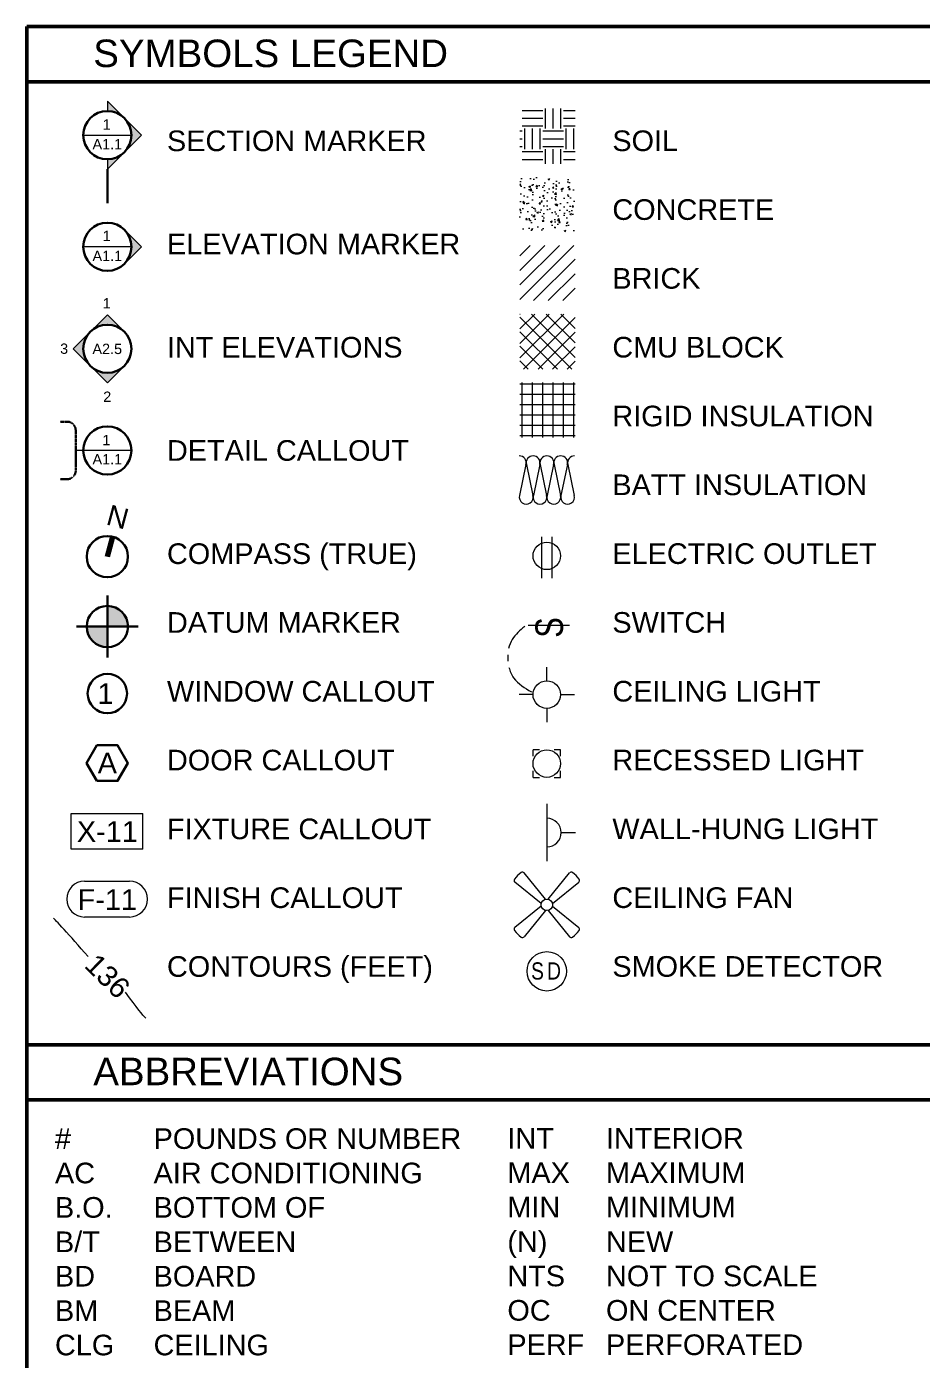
# Model space of a CAD drawing. Header units: inches. Extents: x -54 to 15382, y 469 to 41738.
# Drawn here: x 144 to 924, y 11092 to 12255 of the extents above; entities that cross this region are included whole.
import ezdxf

# ---------------------------------------------------------------- set-up
doc = ezdxf.new("R2010")
doc.units = ezdxf.units.IN
doc.header["$MEASUREMENT"] = 0
doc.linetypes.add('DASHED2', pattern=[0.375, 0.25, -0.125])
doc.layers.get('0').update_dxf_attribs({"lineweight": 9})
for name, color, linetype, lineweight in [('1', 7, 'Continuous', 9), ('2', 7, 'Continuous', 18), ('3', 7, 'Continuous', 30), ('5', 7, 'Continuous', 50), ('A-ELEC', 7, 'Continuous', 9), ('A-SYMB', 7, 'Continuous', 18), ('A-TEXTx', 7, 'Continuous', 18)]:
    doc.layers.add(name, color=color, linetype=linetype, lineweight=lineweight)
doc.styles.get("Standard").update_dxf_attribs({"font": 'arial.ttf'})

# ---------------------------------------------------------------- blocks, each defined once
blk = doc.blocks.new('Point')
at = {"lineweight": 0, "ltscale": 0.1}
h = blk.add_hatch(color=256, dxfattribs=at)
h.dxf.hatch_style = 1
h.paths.add_polyline_path([(-3.2903, 4.1654, 0.414214), (-3.3528, 4.1029), (-3.2903, 4.1029)])
h.paths.add_polyline_path([(-3.2903, 4.1029), (-3.2903, 4.0404, 0.414214), (-3.2278, 4.1029)])
at = {"layer": '3', "ltscale": 0.1}
for q in [(-3.2903, 4.1966), (-3.384, 4.1029), (-3.1965, 4.1029), (-3.2903, 4.0091)]:
    blk.add_line((-3.2903, 4.1029), q, dxfattribs=at)
blk.add_circle((-3.2903, 4.1029), 0.0625, dxfattribs=at)
blk = doc.blocks.new('Ceiling Fan 1')
at = {"layer": 'A-ELEC', "ltscale": 0.25}
for p, q in [((7027.2, 6546.18), (7017.94, 6557.65)), ((7028.38, 6546.18), (7037.63, 6557.65)), ((7025.36, 6544.34), (7013.89, 6553.59)), ((7030.22, 6544.34), (7041.69, 6553.59)), ((7025.36, 6543.16), (7013.89, 6533.91)), ((7027.2, 6541.32), (7017.94, 6529.85)), ((7028.38, 6541.32), (7037.63, 6529.85)), ((7030.22, 6543.16), (7041.69, 6533.91))]:
    blk.add_line(p, q, dxfattribs=at)
at = {"layer": 'A-ELEC', "ltscale": 0.1}
blk.add_circle((7027.79, 6543.75), 2.5, dxfattribs=at)
at = {"layer": 'A-ELEC', "ltscale": 0.25}
for centre, radius, start, end in [((7027.79, 6543.75), 18, 128.66431, 141.33569), ((7017.17, 6557.03), 1, 38.8845, 128.66431), ((7038.41, 6557.03), 1, 51.33569, 141.1155), ((7027.79, 6543.75), 18, 38.66431, 51.33569), ((7014.51, 6554.37), 1, 141.33569, 231.1155), ((7041.06, 6554.37), 1, 308.8845, 38.66431), ((7014.51, 6533.13), 1, 128.8845, 218.66431), ((7027.79, 6543.75), 18, 218.66431, 231.33569), ((7027.79, 6543.75), 18, 308.66431, 321.33569), ((7041.06, 6533.13), 1, 321.33569, 51.1155), ((7017.17, 6530.48), 1, 231.33569, 321.1155), ((7038.41, 6530.48), 1, 218.8845, 308.66431)]:
    blk.add_arc(centre, radius, start, end, dxfattribs=at)
blk = doc.blocks.new('CALLOUT - EQUIPMENT')
at = {"layer": 'A-SYMB', "lineweight": 20, "ltscale": 0.1}
for p, q in [((6507.92, 5642.87), (6523.51, 5642.87)), ((6507.92, 5635.08), (6507.92, 5642.87)), ((6523.51, 5635.08), (6523.51, 5642.87)), ((6523.51, 5635.08), (6507.92, 5635.08))]:
    blk.add_line(p, q, dxfattribs=at)
blk = doc.blocks.new('CALLOUT - FINISHES')
at = {"layer": 'A-SYMB', "lineweight": 20, "ltscale": 0.1}
for p, q in [((6510.71, 5650.46), (6520.5, 5650.46)), ((6520.5, 5642.67), (6510.71, 5642.67))]:
    blk.add_line(p, q, dxfattribs=at)
for centre, start, end in [((6510.71, 5646.57), 90, 270), ((6520.5, 5646.57), 270, 90)]:
    blk.add_arc(centre, 3.9, start, end, dxfattribs=at)
blk = doc.blocks.new('BATT Insulation 3.5 INCH')
at = {"layer": '1'}
for p, q in [((5135.605, 4545.043), (5137.846, 4545.508)), ((5135.605, 4545.008), (5137.846, 4544.543))]:
    blk.add_line(p, q, dxfattribs=at)
for centre, start, end in [((5135.476, 4545.525), 180, 285), ((5137.976, 4545.025), 255, 105), ((5135.476, 4544.525), 73.82605, 180)]:
    blk.add_arc(centre, 0.5, start, end, dxfattribs=at)

msp = doc.modelspace()

# ---------------------------------------------------------------- hatches: boundary and pattern name
at = {"ltscale": 0.1}
h = msp.add_hatch(color=256, dxfattribs=at)
h.paths.add_polyline_path([(229.1849567, 12174.7233478), (244.0341991, 12159.8741054), (229.1849567, 12145.0248629, 0.1989123674), (235.3357143, 12159.8741054, 0.1989123674)])
h.paths.add_polyline_path([(214.3357142, 12189.5725903), (229.1849567, 12174.7233478, 0.1989123674), (214.3357142, 12180.8741054)])
h.paths.add_polyline_path([(229.1849567, 12145.0248629), (214.3357142, 12130.1756205), (214.3357142, 12138.8741053, 0.1989123674)])
msp.add_hatch(color=256, dxfattribs=at).paths.add_polyline_path([(229.1849571, 12047.6658517), (244.0341999, 12062.5150945), (229.1849571, 12077.3643373, -0.1989123674), (235.3357148, 12062.5150945, -0.1989123674)])
h = msp.add_hatch(color=256, dxfattribs=at)
h.paths.add_polyline_path([(193.3357082, 11973.5714107, -0.1989123674), (199.4864676, 11988.4206574), (184.6372209, 11973.5714107), (199.4864676, 11958.7221641, -0.1989123674)])
h.paths.add_polyline_path([(229.1849517, 11988.4206666), (214.3357142, 12003.269904), (199.4864676, 11988.4206574, -0.4142133813)])
h.paths.add_polyline_path([(214.3357142, 11943.8729174), (229.1849528, 11958.722156, -0.4142134034), (199.4864676, 11958.7221641)])
at = {"layer": '1', "ltscale": 0.25}
h = msp.add_hatch(dxfattribs=at)
h.set_pattern_fill('EARTH', color=256, scale=72, style=0)
h.paths.add_polyline_path([(622.0531055, 12134.9755687), (622.0531055, 12182.9755687), (574.0531055, 12182.9755687), (574.0531055, 12134.9755687)])
h = msp.add_hatch(dxfattribs=at)
h.set_pattern_fill('AR-CONC', color=256, scale=2, style=0)
h.set_pattern_definition([(50, (0, 0), (14.345204, -1.255043), [1.5, -16.5]), (355, (0, 0), (-2.775027, 15.043843), [1.2, -13.2]), (100.4514, (1.195, -0.105), (11.570188, 13.788791), [1.274804, -14.022842]), (46.1842, (0, 4), (21.34482, -3.31038), [2.25, -24.75]), (96.6356, (1.779, 3.724), (18.693254, 19.482357), [1.912206, -21.03426]), (351.1842, (0, 4), (18.69324, 19.482372), [1.8, -19.8]), (21, (2, 3), (11.938141, -8.052378), [1.5, -16.5]), (326, (2, 3), (4.866307, 14.503001), [1.2, -13.2]), (71.4514, (2.995, 2.329), (16.804453, 6.45061), [1.274804, -14.022842]), (37.5, (0, 0), (0.243197, 6.657877), [0, -13.04, 0, -13.4, 0, -13.25]), (7.5, (0, 0), (5.2613907, 7.8882342), [0, -7.64, 0, -12.74, 0, -5.05]), (327.5, (-4.46, 0), (10.6764487, -0.4510974), [0, -5, 0, -15.6, 0, -20.7]), (317.5, (-6.46, 0), (11.6637234, 2.0021), [0, -6.5, 0, -10.36, 0, -14.7])])
h.paths.add_polyline_path([(622.0531055, 12075.258368), (622.0531055, 12123.258368), (574.0531055, 12123.258368), (574.0531055, 12075.258368)])
h = msp.add_hatch(dxfattribs=at)
h.set_pattern_fill('ANSI31', color=256, scale=72, style=0)
h.paths.add_polyline_path([(622.0531055, 12015.5411674), (622.0531055, 12063.5411674), (574.0531055, 12063.5411674), (574.0531055, 12015.5411674)])
h = msp.add_hatch(dxfattribs=at)
h.set_pattern_fill('ANSI37', color=256, scale=72, style=0)
h.paths.add_polyline_path([(622.0531055, 11955.8239667), (622.0531055, 12003.8239667), (574.0531055, 12003.8239667), (574.0531055, 11955.8239667)])
h = msp.add_hatch(dxfattribs=at)
h.set_pattern_fill('ANSI37', color=256, scale=72, angle=45, style=0)
h.paths.add_polyline_path([(622.0531055, 11896.1067661), (622.0531055, 11944.1067661), (574.0531055, 11944.1067661), (574.0531055, 11896.1067661)])

# ---------------------------------------------------------------- linework, layer by layer
at = {"layer": '1', "ltscale": 0.1}
for p, q in [((193.3357142, 12159.8741054), (235.3357143, 12159.8741054)), ((235.3357148, 12062.5150945), (193.3357136, 12062.5150945)), ((235.3357148, 11884.8673812), (193.3357136, 11884.8673812))]:
    msp.add_line(p, q, dxfattribs=at)
at = {"layer": '1', "ltscale": 0.25}
for points, knots in [([(578.1398463, 11731.3709572), (574.0909928, 11727.9749474), (567.8565218, 11722.7457327), (564.847803, 11714.9095205), (564.183978, 11712.0112559)], [0, 0, 0, 0, 15.6124370914, 24.0402090702, 24.0402090702, 24.0402090702, 24.0402090702]), ([(564.4325285, 11695.6227293), (565.2971098, 11692.2896297), (569.458423, 11682.8298429), (578.2122581, 11677.7128864), (584.0776368, 11674.2843448)], [39.4592660707, 39.4592660707, 39.4592660707, 39.4592660707, 49.1972392572, 68.9714348903, 68.9714348903, 68.9714348903, 68.9714348903])]:
    msp.add_open_spline(points, degree=3, knots=knots, dxfattribs=at)
at = {"layer": '2', "ltscale": 0.1}
for p, q in [((244.0341991, 12159.8741054), (214.3357142, 12189.5725903)), ((214.3357142, 12189.5725903), (214.3357142, 12180.8741054)), ((196.3357142, 12159.8741054), (232.3357142, 12159.8741054)), ((244.0341991, 12159.8741054), (214.3357142, 12130.1756205)), ((214.3357142, 12138.8741053), (214.3357142, 12130.1756205)), ((244.0341999, 12062.5150945), (229.1849571, 12077.3643373)), ((244.0341999, 12062.5150945), (229.1849571, 12047.6658517)), ((214.3357142, 12003.269904), (184.6372209, 11973.5714107)), ((214.3357142, 12003.269904), (229.1849609, 11988.4206574)), ((214.3357142, 11943.8729174), (184.6372209, 11973.5714107)), ((214.3357142, 11943.8729174), (229.1849609, 11958.7221641)), ((214.3357142, 11792.2539278), (218.994457, 11809.6405927)), ((592.9426031, 11809.4084788), (592.9426031, 11773.4084788)), ((601.9426031, 11809.4084788), (601.9426031, 11773.4084788)), ((581.2561525, 11732.4072157), (617.2561525, 11732.4072157)), ((585.4426031, 11618.2192142), (585.4426031, 11623.7615323)), ((590.9849212, 11623.7615323), (585.4426031, 11623.7615323)), ((609.4426031, 11623.7615323), (603.900285, 11623.7615323)), ((609.4426031, 11618.2192142), (609.4426031, 11623.7615323)), ((585.4426031, 11599.7615323), (585.4426031, 11605.3038505)), ((609.4426031, 11599.7615323), (609.4426031, 11605.3038505)), ((585.4426031, 11599.7615323), (590.9849212, 11599.7615323)), ((603.900285, 11599.7615323), (609.4426031, 11599.7615323)), ((597.4426031, 11576.5857681), (597.4426031, 11526.5857681)), ((609.9426031, 11551.5857681), (622.4426031, 11551.5857681))]:
    msp.add_line(p, q, dxfattribs=at)
at = {"layer": '2', "ltscale": 0.25}
for p, q in [((193.3357136, 11884.8673812), (186.7527927, 11884.8673812)), ((597.4426031, 11683.9201538), (597.4426031, 11695.9201538)), ((585.4426031, 11671.9201538), (573.4426031, 11671.9201538)), ((609.4426031, 11671.9201538), (621.4426031, 11671.9201538)), ((597.4426031, 11659.9201538), (597.4426031, 11647.9201538))]:
    msp.add_line(p, q, dxfattribs=at)
at = {"layer": '2', "ltscale": 0.1}
for centre, radius in [((597.4426031, 11792.9084788), 12), ((597.4426031, 11671.9201538), 12), ((597.4426031, 11611.7615323), 12), ((597.4426031, 11430.5822084), 17.1739065)]:
    msp.add_circle(centre, radius, dxfattribs=at)
msp.add_arc((597.4426031, 11551.5857681), 12.5, 270, 90, dxfattribs=at)
at = {"layer": '2', "ltscale": 0.25}
msp.add_open_spline([(563.4043522, 11706.5773943), (563.2895174, 11704.7421427), (563.3178505, 11702.8892076), (563.4881166, 11701.0565909)], degree=3, dxfattribs=at)
at = {"layer": '2', "ltscale": 0.1}
for points in [[(197.5001638, 11443.3792724), (181.4835057, 11462.4532744), (167.8762368, 11476.4620741), (167.4932055, 11476.8497428)], [(247.9609947, 11389.7472001), (245.0299162, 11392.2120235), (240.5646378, 11398.4999944), (230.1457903, 11412.4627213)]]:
    msp.add_open_spline(points, degree=3, dxfattribs=at)
at = {"layer": '3', "ltscale": 0.1}
msp.add_line((214.3357142, 12130.1756205), (214.3357142, 12100.6950364), dxfattribs=at)
at = {"layer": '3', "linetype": 'DASHED2', "ltscale": 0.2, "flags": 128}
msp.add_lwpolyline([(173.1964029, 11859.7739484), (179.2302327, 11859.7739484, 0.4142135624), (186.7527927, 11867.2965084), (186.7527927, 11902.438254, 0.4142135624), (179.2302327, 11909.960814), (173.1964029, 11909.960814)], format="xyb", dxfattribs=at)
at = {"layer": '3', "ltscale": 0.1}
msp.add_lwpolyline([(205.2882049, 11596.6083382), (196.2882049, 11612.1967955), (205.2882049, 11627.7852527), (223.2882049, 11627.7852527), (232.2882049, 11612.1967955), (223.2882049, 11596.6083382)], close=True, dxfattribs=at)
for centre, radius in [((214.3357142, 12159.8741054), 21.0000001), ((214.3357142, 12062.5150945), 21.0000006), ((214.3357142, 11973.5714107), 21.000006), ((214.3357142, 11884.8673812), 21.0000006), ((214.3357142, 11792.2539278), 18), ((214.3357142, 11672.8393264), 17.1739065)]:
    msp.add_circle(centre, radius, dxfattribs=at)
at = {"layer": '5', "ltscale": 0.1}
for p, q in [((144.0000785, 12254.5008975), (2928.0000785, 12254.5008975)), ((144.0000785, 12254.5008975), (144.0000785, 10430.5008975)), ((213.6112699, 11792.4480421), (218.2700127, 11809.834707)), ((215.0601586, 11792.0598135), (219.7189014, 11809.4464784)), ((144.0000785, 11366.5008975), (936.0000785, 11366.5008975)), ((144.0000785, 11318.5008975), (936.0000785, 11318.5008975))]:
    msp.add_line(p, q, dxfattribs=at)
at = {"layer": '5', "ltscale": 0.25}
msp.add_line((2928.0000785, 12206.5008975), (144.0000785, 12206.5008975), dxfattribs=at)

# ---------------------------------------------------------------- block references
at = {"ltscale": 0.1, "xscale": -288, "yscale": 288, "zscale": 288}
msp.add_blockref('Point', (-733.2623216, 10549.6244891), dxfattribs=at)
at = {"layer": '1', "ltscale": 0.25, "xscale": 12.02975875686389, "yscale": 12.02975875686389, "zscale": 12.02975875686389, "rotation": 270}
for p in [(-54096.0870518, 73652.7136558), (-54084.057293, 73652.7136558), (-54072.0275343, 73652.7136558), (-54059.9977755, 73652.7136558)]:
    msp.add_blockref('BATT Insulation 3.5 INCH', p, dxfattribs=at)
at = {"layer": '2', "ltscale": 0.1}
for name, p, xscale, yscale, zscale in [('CALLOUT - EQUIPMENT', (-25848.914084, -11003.3670699), 4.00002, 4.00002, 4.00002), ('CALLOUT - FINISHES', (-25848.3547016, -11092.7459989), 4.000001999999999, 4.000001999999999, 4.000001999999999)]:
    msp.add_blockref(name, p, dxfattribs=dict(at, xscale=xscale, yscale=yscale, zscale=zscale))
at = {"layer": '2', "ltscale": 0.25, "xscale": 2, "yscale": 2, "zscale": 2}
msp.add_blockref('Ceiling Fan 1', (-13458.1319228, -1598.9063017), dxfattribs=at)

# ---------------------------------------------------------------- texts
at = {"ltscale": 0.5}
for s, insert, char_height, attachment_point in [('{SYMBOLS LEGEND}', (202.072251, 12243.2479591), 24, 1), ('{\\fArial|b0|i0|c0|p0;\\T1.25;\\W0.8;SD}', (598.2671418, 11430.7985689), 15, 5), ('{ABBREVIATIONS}', (202.072251, 11355.2479591), 24, 1)]:
    msp.add_mtext(s, dxfattribs=dict(at, insert=insert, char_height=char_height, attachment_point=attachment_point))
at = {"ltscale": 0.1, "attachment_point": 5}
for s, insert, char_height, width in [('{1}', (213.715428, 12169.1559692), 9, 19.542323671), ('{\\H0.75x;A1.1}', (214.3271987, 12152.0157598), 12, 19.702621659), ('{1}', (213.715428, 12072.0142605), 9, 19.542323671), ('{\\H0.75x;A1.1}', (214.3271987, 12054.5480979), 12, 19.702621659), ('{1}', (213.8060781, 12013.221194), 9, 6.93892993), ('{3}', (176.6598409, 11973.5714107), 9, 6.93892993), ('{\\H0.75x;A2.5}', (214.2645434, 11973.3764635), 12, 19.702621659), ('{\\H1.5x;2}', (214.2192177, 11931.7419898), 6, 6.562846085), ('{1}', (213.4627334, 11893.8971525), 9.00000045, 19.542324649), ('{\\H0.75x;A1.1}', (214.3271987, 11877.2176454), 12.0000006, 19.702622644)]:
    msp.add_mtext(s, dxfattribs=dict(at, insert=insert, char_height=char_height, width=width))
at = {"ltscale": 0.1, "insert": (223.4344337, 11826.8719128), "char_height": 18, "width": 33.451734269, "attachment_point": 5, "rotation": 345}
msp.add_mtext('{N}', dxfattribs=at)
at = {"ltscale": 0.5, "char_height": 18, "width": 21.86365255, "attachment_point": 5}
for s, insert in [('{1}', (212.6667533, 11672.8393264)), ('{A}', (214.3272033, 11612.2051623)), ('{X-11}', (214.3357142, 11552.5146238)), ('{F-11}', (214.3357142, 11493.1920842))]:
    msp.add_mtext(s, dxfattribs=dict(at, insert=insert))
at = {"layer": '1', "ltscale": 0.1, "insert": (205.9369928, 11447.552049), "char_height": 18, "attachment_point": 1, "rotation": 315.5423623323}
msp.add_mtext('{136}', dxfattribs=at)
at = {"layer": '3', "ltscale": 0.5, "insert": (587.5059129, 11739.4152902), "char_height": 24, "attachment_point": 3, "rotation": 90}
msp.add_mtext('{\\fArial|b0|i0|c0|p0;\\W0.8;S}', dxfattribs=at)
at = {"layer": 'A-TEXTx', "ltscale": 0.5, "char_height": 18, "attachment_point": 1}
for s, insert in [('{SECTION MARKER\\P\\P\\PELEVATION MARKER\\P\\P\\PINT ELEVATIONS\\P\\P\\PDETAIL CALLOUT\\P\\P\\PCOMPASS (TRUE)\\P\\PDATUM MARKER\\P\\PWINDOW CALLOUT\\P\\P\\H0.999997x;DOOR CALLOUT\\P\\P\\H0.999997x;FIXTURE CALLOUT\\P\\P\\H0.999997x;FINISH CALLOUT\\P\\PCONTOURS (FEET)}', (266.3044762, 12163.9226968)), ('{SOIL\\P\\PCONCRETE\\P\\PBRICK\\P\\PCMU BLOCK\\P\\PRIGID INSULATION\\P\\PBATT INSULATION\\P\\PELECTRIC OUTLET\\P\\PSWITCH\\P\\PCEILING LIGHT\\P\\PRECESSED LIGHT\\P\\PWALL-HUNG LIGHT\\P\\PCEILING FAN\\P\\PSMOKE DETECTOR}', (654.5824243, 12163.9708039)), ('{# ^I  POUNDS OR NUMBER\\PAC ^I  AIR CONDITIONING\\PB.O. ^I  BOTTOM OF\\PB/T ^I  BETWEEN\\PBD ^I  BOARD\\PBM ^I  BEAM\\PCLG ^I  CEILING\\PCLR^I  CLEAR\\PCMU ^I  CONC MASONRY UNIT\\PCONC  CONCRETE\\PCONT^I  CONTINUOUS\\PD ^I  DRYER\\PDEMO  DEMOLISH\\PDIA ^I  DIAMETER\\PDIM ^I  DIMENSION\\PDM ^I  DIMMER\\PDN ^I  DOWN\\PDW ^I  DISHWASHER\\P(E) ^I  EXISTING\\PEL ^I  ELEVATION\\PELEC   ELECTRICAL\\PEQ ^I  EQUAL\\PEXT^I  EXTERIOR\\PFIN ^I  FINISH\\PFT ^I  FOOT\\PGALV   GALVANIZED\\PGFCI ^I  CIRCUIT INTERUPTER\\PGYP ^I  GYPSUM}', (168.6698593, 11293.6979389)), ('{INT ^I  INTERIOR\\PMAX ^I  MAXIMUM\\PMIN ^I  MINIMUM\\P(N) ^I  NEW\\PNTS^I  NOT TO SCALE\\POC ^I  ON CENTER\\PPERF^I  PERFORATED\\PPT ^I  PRESSURE-TREATED\\PQTY ^I  QUANTITY\\PR ^I  RADIUS OR RISER\\PRCP^I  REFLECTED CEILING\\P             PLAN\\PREF ^I  REFRIGERATOR\\PSD ^I  SMOKE DETECTOR\\PSF ^I  SQUARE FEET\\PSPEC   SPECIFICATION\\PSYM ^I  SYMMETRICAL\\PT.O. ^I  TOP OF\\PT&G^I  TONGUE & GROOVE\\PTYP ^I  TYPICAL\\PW ^I  WASHER OR WATT\\PW/ ^I  WITH\\PW/D ^I  WASHER & DRYER\\PW/O ^I  WITHOUT\\PWC ^I  WATER CLOSET \\PWD ^I  WOOD\\PWH ^I  WATER HEATER\\PWP ^I  WEATHERPROOF}', (563.0659013, 11293.9210889))]:
    msp.add_mtext(s, dxfattribs=dict(at, insert=insert))

doc.saveas('drawing.dxf')
